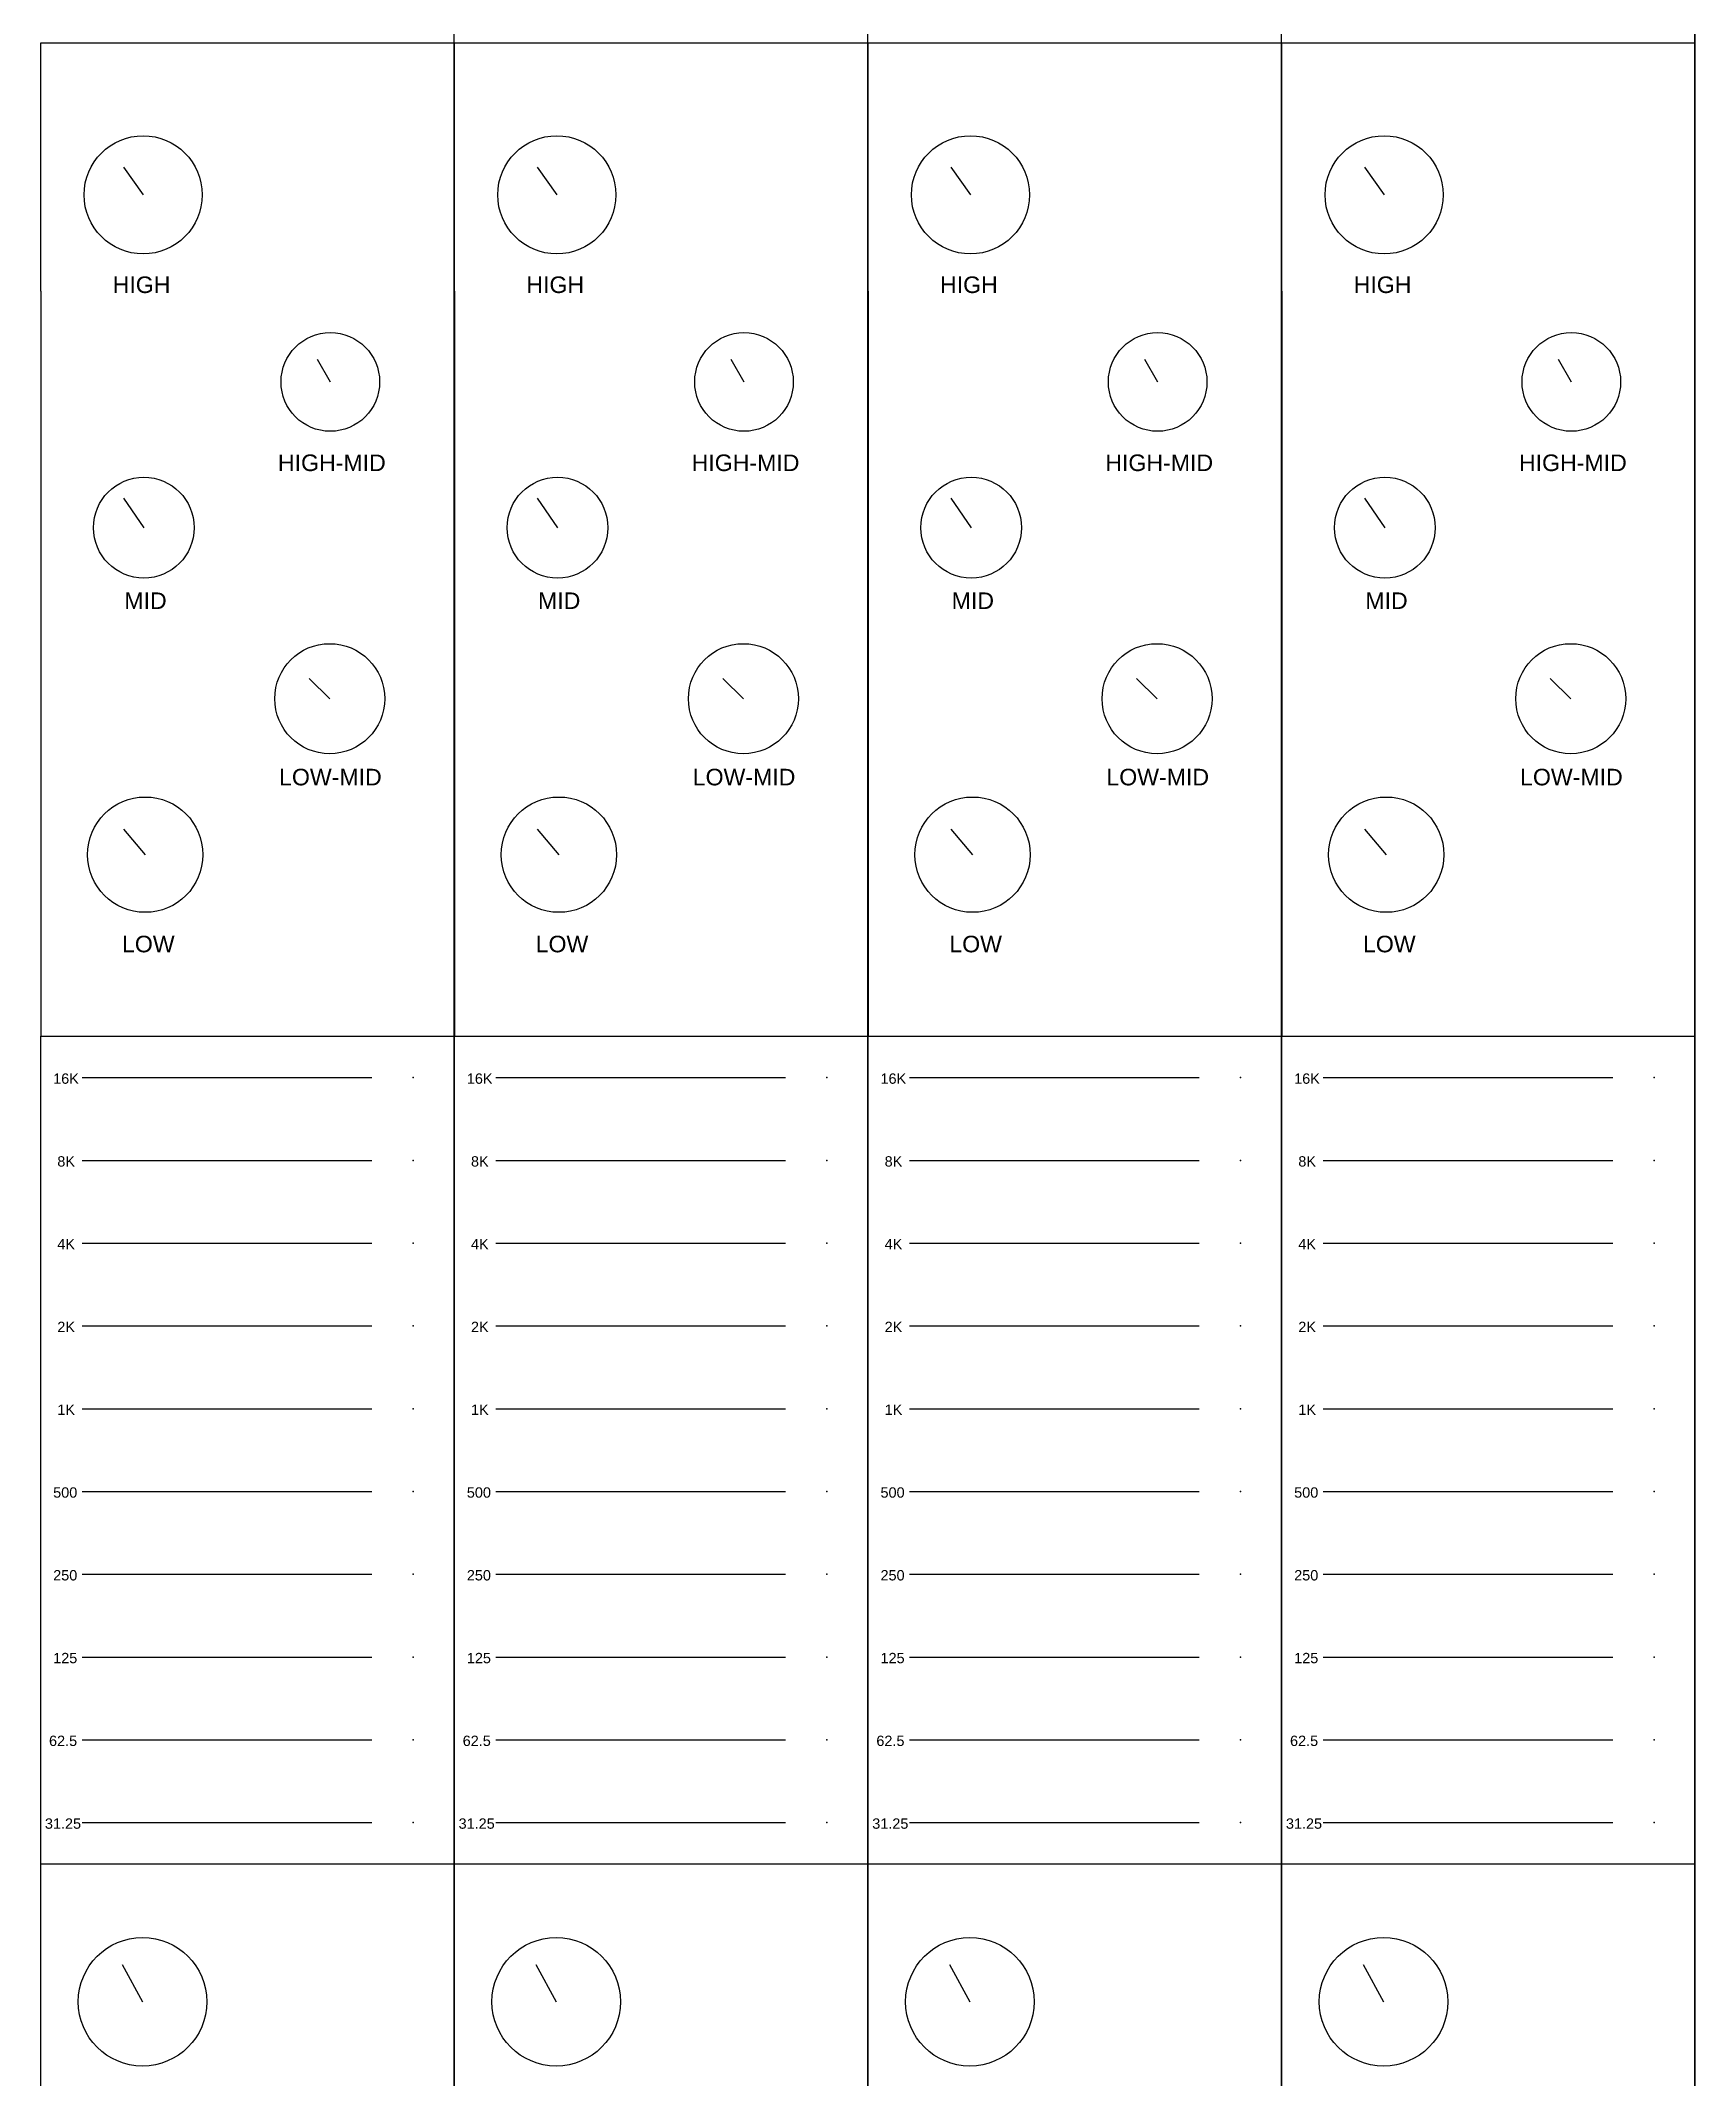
# Model space of a CAD drawing. Header units: inches. Extents: x -1200 to 6108, y -1200 to 2900.
# Drawn here: x 0.3 to 400.2, y 247 to 739.5 of the extents above; entities that cross this region are included whole.
import ezdxf

# ---------------------------------------------------------------- set-up
doc = ezdxf.new("R2010")
doc.units = ezdxf.units.IN
doc.header["$MEASUREMENT"] = 0
doc.layers.get('0').update_dxf_attribs({"lineweight": 25, "true_color": 0xffffff})
doc.styles.add('textstyle1000', font='')
doc.styles.add('textstyle1001', font='')
doc.styles.add('textstyle1002', font='')
doc.styles.add('textstyle1003', font='')
doc.styles.add('textstyle1016', font='')
doc.styles.add('textstyle1017', font='')
doc.styles.add('textstyle110', font='')
doc.styles.add('textstyle111', font='')
doc.styles.add('textstyle112', font='')
doc.styles.add('textstyle113', font='')
doc.styles.add('textstyle126', font='')
doc.styles.add('textstyle127', font='')
doc.styles.add('textstyle128', font='')
doc.styles.add('textstyle129', font='')
doc.styles.add('textstyle142', font='')
doc.styles.add('textstyle143', font='')
doc.styles.add('textstyle144', font='')
doc.styles.add('textstyle145', font='')
doc.styles.add('textstyle158', font='')
doc.styles.add('textstyle159', font='')
doc.styles.add('textstyle16', font='')
doc.styles.add('textstyle160', font='')
doc.styles.add('textstyle161', font='')
doc.styles.add('textstyle17', font='')
doc.styles.add('textstyle174', font='')
doc.styles.add('textstyle175', font='')
doc.styles.add('textstyle176', font='')
doc.styles.add('textstyle177', font='')
doc.styles.add('textstyle18', font='')
doc.styles.add('textstyle19', font='')
doc.styles.add('textstyle190', font='')
doc.styles.add('textstyle191', font='')
doc.styles.add('textstyle32', font='')
doc.styles.add('textstyle33', font='')
doc.styles.add('textstyle62', font='')
doc.styles.add('textstyle63', font='')
doc.styles.add('textstyle64', font='')
doc.styles.add('textstyle65', font='')
doc.styles.add('textstyle78', font='')
doc.styles.add('textstyle79', font='')
doc.styles.add('textstyle80', font='')
doc.styles.add('textstyle81', font='')
doc.styles.add('textstyle842', font='')
doc.styles.add('textstyle843', font='')
doc.styles.add('textstyle844', font='')
doc.styles.add('textstyle845', font='')
doc.styles.add('textstyle858', font='')
doc.styles.add('textstyle859', font='')
doc.styles.add('textstyle94', font='')
doc.styles.add('textstyle95', font='')
doc.styles.add('textstyle956', font='')
doc.styles.add('textstyle957', font='')
doc.styles.add('textstyle96', font='')
doc.styles.add('textstyle97', font='')
doc.styles.add('textstyle970', font='')
doc.styles.add('textstyle971', font='')
doc.styles.add('textstyle984', font='')
doc.styles.add('textstyle985', font='')
doc.styles.add('textstyle986', font='')
doc.styles.add('textstyle987', font='')
doc.styles.get('textstyle1000').set_extended_font_data('Liberation Sans')
doc.styles.get('textstyle1001').set_extended_font_data('Liberation Sans')
doc.styles.get('textstyle1002').set_extended_font_data('Liberation Sans')
doc.styles.get('textstyle1003').set_extended_font_data('Liberation Sans')
doc.styles.get('textstyle1016').set_extended_font_data('Liberation Sans')
doc.styles.get('textstyle1017').set_extended_font_data('Liberation Sans')
doc.styles.get('textstyle110').set_extended_font_data('Liberation Sans')
doc.styles.get('textstyle111').set_extended_font_data('Liberation Sans')
doc.styles.get('textstyle112').set_extended_font_data('Liberation Sans')
doc.styles.get('textstyle113').set_extended_font_data('Liberation Sans')
doc.styles.get('textstyle126').set_extended_font_data('Liberation Sans')
doc.styles.get('textstyle127').set_extended_font_data('Liberation Sans')
doc.styles.get('textstyle128').set_extended_font_data('Liberation Sans')
doc.styles.get('textstyle129').set_extended_font_data('Liberation Sans')
doc.styles.get('textstyle142').set_extended_font_data('Liberation Sans')
doc.styles.get('textstyle143').set_extended_font_data('Liberation Sans')
doc.styles.get('textstyle144').set_extended_font_data('Liberation Sans')
doc.styles.get('textstyle145').set_extended_font_data('Liberation Sans')
doc.styles.get('textstyle158').set_extended_font_data('Liberation Sans')
doc.styles.get('textstyle159').set_extended_font_data('Liberation Sans')
doc.styles.get('textstyle16').set_extended_font_data('Liberation Sans')
doc.styles.get('textstyle160').set_extended_font_data('Liberation Sans')
doc.styles.get('textstyle161').set_extended_font_data('Liberation Sans')
doc.styles.get('textstyle17').set_extended_font_data('Liberation Sans')
doc.styles.get('textstyle174').set_extended_font_data('Liberation Sans')
doc.styles.get('textstyle175').set_extended_font_data('Liberation Sans')
doc.styles.get('textstyle176').set_extended_font_data('Liberation Sans')
doc.styles.get('textstyle177').set_extended_font_data('Liberation Sans')
doc.styles.get('textstyle18').set_extended_font_data('Liberation Sans')
doc.styles.get('textstyle19').set_extended_font_data('Liberation Sans')
doc.styles.get('textstyle190').set_extended_font_data('Liberation Sans')
doc.styles.get('textstyle191').set_extended_font_data('Liberation Sans')
doc.styles.get('textstyle32').set_extended_font_data('Liberation Sans')
doc.styles.get('textstyle33').set_extended_font_data('Liberation Sans')
doc.styles.get('textstyle62').set_extended_font_data('Liberation Sans')
doc.styles.get('textstyle63').set_extended_font_data('Liberation Sans')
doc.styles.get('textstyle64').set_extended_font_data('Liberation Sans')
doc.styles.get('textstyle65').set_extended_font_data('Liberation Sans')
doc.styles.get('textstyle78').set_extended_font_data('Liberation Sans')
doc.styles.get('textstyle79').set_extended_font_data('Liberation Sans')
doc.styles.get('textstyle80').set_extended_font_data('Liberation Sans')
doc.styles.get('textstyle81').set_extended_font_data('Liberation Sans')
doc.styles.get('textstyle842').set_extended_font_data('Liberation Sans')
doc.styles.get('textstyle843').set_extended_font_data('Liberation Sans')
doc.styles.get('textstyle844').set_extended_font_data('Liberation Sans')
doc.styles.get('textstyle845').set_extended_font_data('Liberation Sans')
doc.styles.get('textstyle858').set_extended_font_data('Liberation Sans')
doc.styles.get('textstyle859').set_extended_font_data('Liberation Sans')
doc.styles.get('textstyle94').set_extended_font_data('Liberation Sans')
doc.styles.get('textstyle95').set_extended_font_data('Liberation Sans')
doc.styles.get('textstyle956').set_extended_font_data('Liberation Sans')
doc.styles.get('textstyle957').set_extended_font_data('Liberation Sans')
doc.styles.get('textstyle96').set_extended_font_data('Liberation Sans')
doc.styles.get('textstyle97').set_extended_font_data('Liberation Sans')
doc.styles.get('textstyle970').set_extended_font_data('Liberation Sans')
doc.styles.get('textstyle971').set_extended_font_data('Liberation Sans')
doc.styles.get('textstyle984').set_extended_font_data('Liberation Sans')
doc.styles.get('textstyle985').set_extended_font_data('Liberation Sans')
doc.styles.get('textstyle986').set_extended_font_data('Liberation Sans')
doc.styles.get('textstyle987').set_extended_font_data('Liberation Sans')

# ---------------------------------------------------------------- blocks, each defined once
blk = doc.blocks.new('CenterConsole')
blk.add_line((-3000, 1500), (-3000, -700))
blk = doc.blocks.new('Channelstripmodel')
for p, q in [((1300.22, -1400), (1300.22, 1200)), ((1400.22, -1400), (1400.22, 1200)), ((1500.22, -1400), (1500.22, 1200)), ((1600.22, -1400), (1600.22, 1200)), ((1200.26, 438.97), (1250.26, 438.97)), ((1200.26, 378.97), (1200.26, 438.97)), ((1250.26, 438.97), (1300.22, 438.97)), ((1300.26, 438.97), (1350.26, 438.97)), ((1300.26, 378.97), (1300.26, 438.97)), ((1350.26, 438.97), (1400.22, 438.97)), ((1400.26, 438.97), (1450.26, 438.97)), ((1400.26, 378.97), (1400.26, 438.97)), ((1450.26, 438.97), (1500.22, 438.97)), ((1500.26, 438.97), (1550.26, 438.97)), ((1500.26, 378.97), (1500.26, 438.97)), ((1550.26, 438.97), (1600.22, 438.97)), ((1220.26, 408.97), (1225.01, 402.26)), ((1320.26, 408.97), (1325.01, 402.26)), ((1420.26, 408.97), (1425.01, 402.26)), ((1520.26, 408.97), (1525.01, 402.26)), ((1200.26, 378.97), (1200.26, 198.97)), ((1300.26, 378.97), (1300.26, 198.97)), ((1400.26, 378.97), (1400.26, 198.97)), ((1500.26, 378.97), (1500.26, 198.97)), ((1267.08, 362.59), (1270.26, 357.05)), ((1367.08, 362.59), (1370.26, 357.05)), ((1467.08, 362.59), (1470.26, 357.05)), ((1567.08, 362.59), (1570.26, 357.05)), ((1220.26, 328.97), (1225.18, 321.84)), ((1320.26, 328.97), (1325.18, 321.84)), ((1420.26, 328.97), (1425.18, 321.84)), ((1520.26, 328.97), (1525.18, 321.84)), ((1265.18, 285.43), (1270.11, 280.52)), ((1365.18, 285.43), (1370.11, 280.52)), ((1465.18, 285.43), (1470.11, 280.52)), ((1565.18, 285.43), (1570.11, 280.52)), ((1220.26, 248.97), (1225.51, 242.83)), ((1320.26, 248.97), (1325.51, 242.83)), ((1420.26, 248.97), (1425.51, 242.83)), ((1520.26, 248.97), (1525.51, 242.83)), ((1200.26, -1.03), (1200.26, 198.97)), ((1200.26, 198.97), (1250.26, 198.97)), ((1250.26, 198.97), (1300.22, 198.97)), ((1300.26, -1.03), (1300.26, 198.97)), ((1300.26, 198.97), (1350.26, 198.97)), ((1350.26, 198.97), (1400.22, 198.97)), ((1400.26, -1.03), (1400.26, 198.97)), ((1400.26, 198.97), (1450.26, 198.97)), ((1450.26, 198.97), (1500.22, 198.97)), ((1500.26, -1.03), (1500.26, 198.97)), ((1500.26, 198.97), (1550.26, 198.97)), ((1550.26, 198.97), (1600.22, 198.97)), ((1210.26, 188.97), (1240.26, 188.97)), ((1240.26, 188.97), (1280.26, 188.97)), ((1310.26, 188.97), (1340.26, 188.97)), ((1340.26, 188.97), (1380.26, 188.97)), ((1410.26, 188.97), (1440.26, 188.97)), ((1440.26, 188.97), (1480.26, 188.97)), ((1510.26, 188.97), (1540.26, 188.97)), ((1540.26, 188.97), (1580.26, 188.97)), ((1210.26, 168.97), (1240.26, 168.97)), ((1240.26, 168.97), (1280.26, 168.97)), ((1310.26, 168.97), (1340.26, 168.97)), ((1340.26, 168.97), (1380.26, 168.97)), ((1410.26, 168.97), (1440.26, 168.97)), ((1440.26, 168.97), (1480.26, 168.97)), ((1510.26, 168.97), (1540.26, 168.97)), ((1540.26, 168.97), (1580.26, 168.97)), ((1210.26, 148.97), (1240.26, 148.97)), ((1240.26, 148.97), (1280.26, 148.97)), ((1310.26, 148.97), (1340.26, 148.97)), ((1340.26, 148.97), (1380.26, 148.97)), ((1410.26, 148.97), (1440.26, 148.97)), ((1440.26, 148.97), (1480.26, 148.97)), ((1510.26, 148.97), (1540.26, 148.97)), ((1540.26, 148.97), (1580.26, 148.97)), ((1210.26, 128.97), (1240.26, 128.97)), ((1240.26, 128.97), (1280.26, 128.97)), ((1310.26, 128.97), (1340.26, 128.97)), ((1340.26, 128.97), (1380.26, 128.97)), ((1410.26, 128.97), (1440.26, 128.97)), ((1440.26, 128.97), (1480.26, 128.97)), ((1510.26, 128.97), (1540.26, 128.97)), ((1540.26, 128.97), (1580.26, 128.97)), ((1210.26, 108.97), (1240.26, 108.97)), ((1240.26, 108.97), (1280.26, 108.97)), ((1310.26, 108.97), (1340.26, 108.97)), ((1340.26, 108.97), (1380.26, 108.97)), ((1410.26, 108.97), (1440.26, 108.97)), ((1440.26, 108.97), (1480.26, 108.97)), ((1510.26, 108.97), (1540.26, 108.97)), ((1540.26, 108.97), (1580.26, 108.97)), ((1210.26, 88.97), (1240.26, 88.97)), ((1240.26, 88.97), (1280.26, 88.97)), ((1310.26, 88.97), (1340.26, 88.97)), ((1340.26, 88.97), (1380.26, 88.97)), ((1410.26, 88.97), (1440.26, 88.97)), ((1440.26, 88.97), (1480.26, 88.97)), ((1510.26, 88.97), (1540.26, 88.97)), ((1540.26, 88.97), (1580.26, 88.97)), ((1210.26, 68.97), (1240.26, 68.97)), ((1240.26, 68.97), (1280.26, 68.97)), ((1310.26, 68.97), (1340.26, 68.97)), ((1340.26, 68.97), (1380.26, 68.97)), ((1410.26, 68.97), (1440.26, 68.97)), ((1440.26, 68.97), (1480.26, 68.97)), ((1510.26, 68.97), (1540.26, 68.97)), ((1540.26, 68.97), (1580.26, 68.97)), ((1210.26, 48.97), (1240.26, 48.97)), ((1240.26, 48.97), (1280.26, 48.97)), ((1310.26, 48.97), (1340.26, 48.97)), ((1340.26, 48.97), (1380.26, 48.97)), ((1410.26, 48.97), (1440.26, 48.97)), ((1440.26, 48.97), (1480.26, 48.97)), ((1510.26, 48.97), (1540.26, 48.97)), ((1540.26, 48.97), (1580.26, 48.97)), ((1210.26, 28.97), (1240.26, 28.97)), ((1240.26, 28.97), (1280.26, 28.97)), ((1310.26, 28.97), (1340.26, 28.97)), ((1340.26, 28.97), (1380.26, 28.97)), ((1410.26, 28.97), (1440.26, 28.97)), ((1440.26, 28.97), (1480.26, 28.97)), ((1510.26, 28.97), (1540.26, 28.97)), ((1540.26, 28.97), (1580.26, 28.97)), ((1210.26, 8.97), (1240.26, 8.97)), ((1240.26, 8.97), (1280.26, 8.97)), ((1310.26, 8.97), (1340.26, 8.97)), ((1340.26, 8.97), (1380.26, 8.97)), ((1410.26, 8.97), (1440.26, 8.97)), ((1440.26, 8.97), (1480.26, 8.97)), ((1510.26, 8.97), (1540.26, 8.97)), ((1540.26, 8.97), (1580.26, 8.97)), ((1200.26, -81.03), (1200.26, -1.03)), ((1200.26, -1.03), (1250.26, -1.03)), ((1200.26, -1.03), (1250.26, -1.03)), ((1250.26, -1.03), (1250.26, -1.03)), ((1250.26, -1.03), (1300.22, -1.03)), ((1300.26, -81.03), (1300.26, -1.03)), ((1300.26, -1.03), (1350.26, -1.03)), ((1300.26, -1.03), (1350.26, -1.03)), ((1350.26, -1.03), (1350.26, -1.03)), ((1350.26, -1.03), (1400.22, -1.03)), ((1400.26, -81.03), (1400.26, -1.03)), ((1400.26, -1.03), (1450.26, -1.03)), ((1400.26, -1.03), (1450.26, -1.03)), ((1450.26, -1.03), (1450.26, -1.03)), ((1450.26, -1.03), (1500.22, -1.03)), ((1500.26, -81.03), (1500.26, -1.03)), ((1500.26, -1.03), (1550.26, -1.03)), ((1500.26, -1.03), (1550.26, -1.03)), ((1550.26, -1.03), (1550.26, -1.03)), ((1550.26, -1.03), (1600.22, -1.03)), ((1219.93, -25.3), (1224.87, -34.33)), ((1319.93, -25.3), (1324.87, -34.33)), ((1419.93, -25.3), (1424.87, -34.33)), ((1519.93, -25.3), (1524.87, -34.33))]:
    blk.add_line(p, q)
for centre, radius in [((1225.01, 402.26), 14.27), ((1325.01, 402.26), 14.27), ((1425.01, 402.26), 14.27), ((1525.01, 402.26), 14.27), ((1270.26, 357.05), 11.92), ((1370.26, 357.05), 11.92), ((1470.26, 357.05), 11.92), ((1570.26, 357.05), 11.92), ((1225.18, 321.84), 12.18), ((1325.18, 321.84), 12.18), ((1425.18, 321.84), 12.18), ((1525.18, 321.84), 12.18), ((1270.11, 280.52), 13.29), ((1370.11, 280.52), 13.29), ((1470.11, 280.52), 13.29), ((1570.11, 280.52), 13.29), ((1225.51, 242.83), 13.93), ((1325.51, 242.83), 13.93), ((1425.51, 242.83), 13.93), ((1525.51, 242.83), 13.93), ((1224.87, -34.33), 15.53), ((1324.87, -34.33), 15.53), ((1424.87, -34.33), 15.53), ((1524.87, -34.33), 15.53)]:
    blk.add_circle(centre, radius)
for p in [(1290.26, 188.97), (1390.26, 188.97), (1490.26, 188.97), (1590.26, 188.97), (1290.26, 168.97), (1390.26, 168.97), (1490.26, 168.97), (1590.26, 168.97), (1290.26, 148.97), (1390.26, 148.97), (1490.26, 148.97), (1590.26, 148.97), (1290.26, 128.97), (1390.26, 128.97), (1490.26, 128.97), (1590.26, 128.97), (1290.26, 108.97), (1390.26, 108.97), (1490.26, 108.97), (1590.26, 108.97), (1290.26, 88.97), (1390.26, 88.97), (1490.26, 88.97), (1590.26, 88.97), (1290.26, 68.97), (1390.26, 68.97), (1490.26, 68.97), (1590.26, 68.97), (1290.26, 48.97), (1390.26, 48.97), (1490.26, 48.97), (1590.26, 48.97), (1290.26, 28.97), (1390.26, 28.97), (1490.26, 28.97), (1590.26, 28.97), (1290.26, 8.97), (1390.26, 8.97), (1490.26, 8.97), (1590.26, 8.97)]:
    blk.add_point(p)
at = {"char_height": 1}
for s, insert, attachment_point, style in [('\\C7;\\H4;HIGH', (1224.63, 380.51), 5, 'textstyle858'), ('\\C7;\\H4;HIGH', (1324.63, 380.51), 5, 'textstyle859'), ('\\C7;\\H4;HIGH', (1424.63, 380.51), 5, 'textstyle842'), ('\\C7;\\H4;HIGH', (1524.63, 380.51), 5, 'textstyle843'), ('\\C7;\\H4;HIGH-MID', (1270.63, 337.49), 5, 'textstyle1000'), ('\\C7;\\H4;HIGH-MID', (1370.63, 337.49), 5, 'textstyle1001'), ('\\C7;\\H4;HIGH-MID', (1470.63, 337.49), 5, 'textstyle844'), ('\\C7;\\H4;HIGH-MID', (1570.63, 337.49), 5, 'textstyle845'), ('\\C7;\\H4;MID', (1225.58, 304.19), 5, 'textstyle1016'), ('\\C7;\\H4;MID', (1325.58, 304.19), 5, 'textstyle1017'), ('\\C7;\\H4;MID', (1425.58, 304.19), 5, 'textstyle986'), ('\\C7;\\H4;MID', (1525.58, 304.19), 5, 'textstyle987'), ('\\C7;\\H4;LOW-MID', (1270.28, 261.55), 5, 'textstyle970'), ('\\C7;\\H4;LOW-MID', (1370.28, 261.55), 5, 'textstyle971'), ('\\C7;\\H4;LOW-MID', (1470.28, 261.55), 5, 'textstyle1002'), ('\\C7;\\H4;LOW-MID', (1570.28, 261.55), 5, 'textstyle1003'), ('\\C7;\\H4;LOW', (1226.26, 221.21), 5, 'textstyle984'), ('\\C7;\\H4;LOW', (1326.26, 221.21), 5, 'textstyle985'), ('\\C7;\\H4;LOW', (1426.26, 221.21), 5, 'textstyle956'), ('\\C7;\\H4;LOW', (1526.26, 221.21), 5, 'textstyle957'), ('\\C7;\\H2.5;16K', (1203.26, 189.97), 1, 'textstyle32'), ('\\C7;\\H2.5;16K', (1303.26, 189.97), 1, 'textstyle33'), ('\\C7;\\H2.5;16K', (1403.26, 189.97), 1, 'textstyle16'), ('\\C7;\\H2.5;16K', (1503.26, 189.97), 1, 'textstyle17'), ('\\C7;\\H2.5;8K', (1204.26, 169.97), 1, 'textstyle110'), ('\\C7;\\H2.5;8K', (1304.26, 169.97), 1, 'textstyle111'), ('\\C7;\\H2.5;8K', (1404.26, 169.97), 1, 'textstyle18'), ('\\C7;\\H2.5;8K', (1504.26, 169.97), 1, 'textstyle19'), ('\\C7;\\H2.5;4K', (1204.26, 149.97), 1, 'textstyle126'), ('\\C7;\\H2.5;4K', (1304.26, 149.97), 1, 'textstyle127'), ('\\C7;\\H2.5;4K', (1404.26, 149.97), 1, 'textstyle96'), ('\\C7;\\H2.5;4K', (1504.26, 149.97), 1, 'textstyle97'), ('\\C7;\\H2.5;2K', (1204.26, 129.97), 1, 'textstyle78'), ('\\C7;\\H2.5;2K', (1304.26, 129.97), 1, 'textstyle79'), ('\\C7;\\H2.5;2K', (1404.26, 129.97), 1, 'textstyle112'), ('\\C7;\\H2.5;2K', (1504.26, 129.97), 1, 'textstyle113'), ('\\C7;\\H2.5;1K', (1204.26, 109.97), 1, 'textstyle94'), ('\\C7;\\H2.5;1K', (1304.26, 109.97), 1, 'textstyle95'), ('\\C7;\\H2.5;1K', (1404.26, 109.97), 1, 'textstyle64'), ('\\C7;\\H2.5;1K', (1504.26, 109.97), 1, 'textstyle65'), ('\\C7;\\H2.5;500', (1203.26, 89.97), 1, 'textstyle174'), ('\\C7;\\H2.5;500', (1303.26, 89.97), 1, 'textstyle175'), ('\\C7;\\H2.5;500', (1403.26, 89.97), 1, 'textstyle80'), ('\\C7;\\H2.5;500', (1503.26, 89.97), 1, 'textstyle81'), ('\\C7;\\H2.5;250', (1203.26, 69.97), 1, 'textstyle190'), ('\\C7;\\H2.5;250', (1303.26, 69.97), 1, 'textstyle191'), ('\\C7;\\H2.5;250', (1403.26, 69.97), 1, 'textstyle160'), ('\\C7;\\H2.5;250', (1503.26, 69.97), 1, 'textstyle161'), ('\\C7;\\H2.5;125', (1203.26, 49.97), 1, 'textstyle142'), ('\\C7;\\H2.5;125', (1303.26, 49.97), 1, 'textstyle143'), ('\\C7;\\H2.5;125', (1403.26, 49.97), 1, 'textstyle176'), ('\\C7;\\H2.5;125', (1503.26, 49.97), 1, 'textstyle177'), ('\\C7;\\H2.5;62.5', (1202.26, 29.97), 1, 'textstyle158'), ('\\C7;\\H2.5;62.5', (1302.26, 29.97), 1, 'textstyle159'), ('\\C7;\\H2.5;62.5', (1402.26, 29.97), 1, 'textstyle128'), ('\\C7;\\H2.5;62.5', (1502.26, 29.97), 1, 'textstyle129'), ('\\C7;\\H2.5;31.25', (1201.26, 9.97), 1, 'textstyle62'), ('\\C7;\\H2.5;31.25', (1301.26, 9.97), 1, 'textstyle63'), ('\\C7;\\H2.5;31.25', (1401.26, 9.97), 1, 'textstyle144'), ('\\C7;\\H2.5;31.25', (1501.26, 9.97), 1, 'textstyle145')]:
    blk.add_mtext(s, dxfattribs=dict(at, insert=insert, attachment_point=attachment_point, style=style))

msp = doc.modelspace()

# ---------------------------------------------------------------- block references
for name, p in [('Channelstripmodel', (-1200, 300)), ('CenterConsole', (3400, -500))]:
    msp.add_blockref(name, p)

doc.saveas('drawing.dxf')
